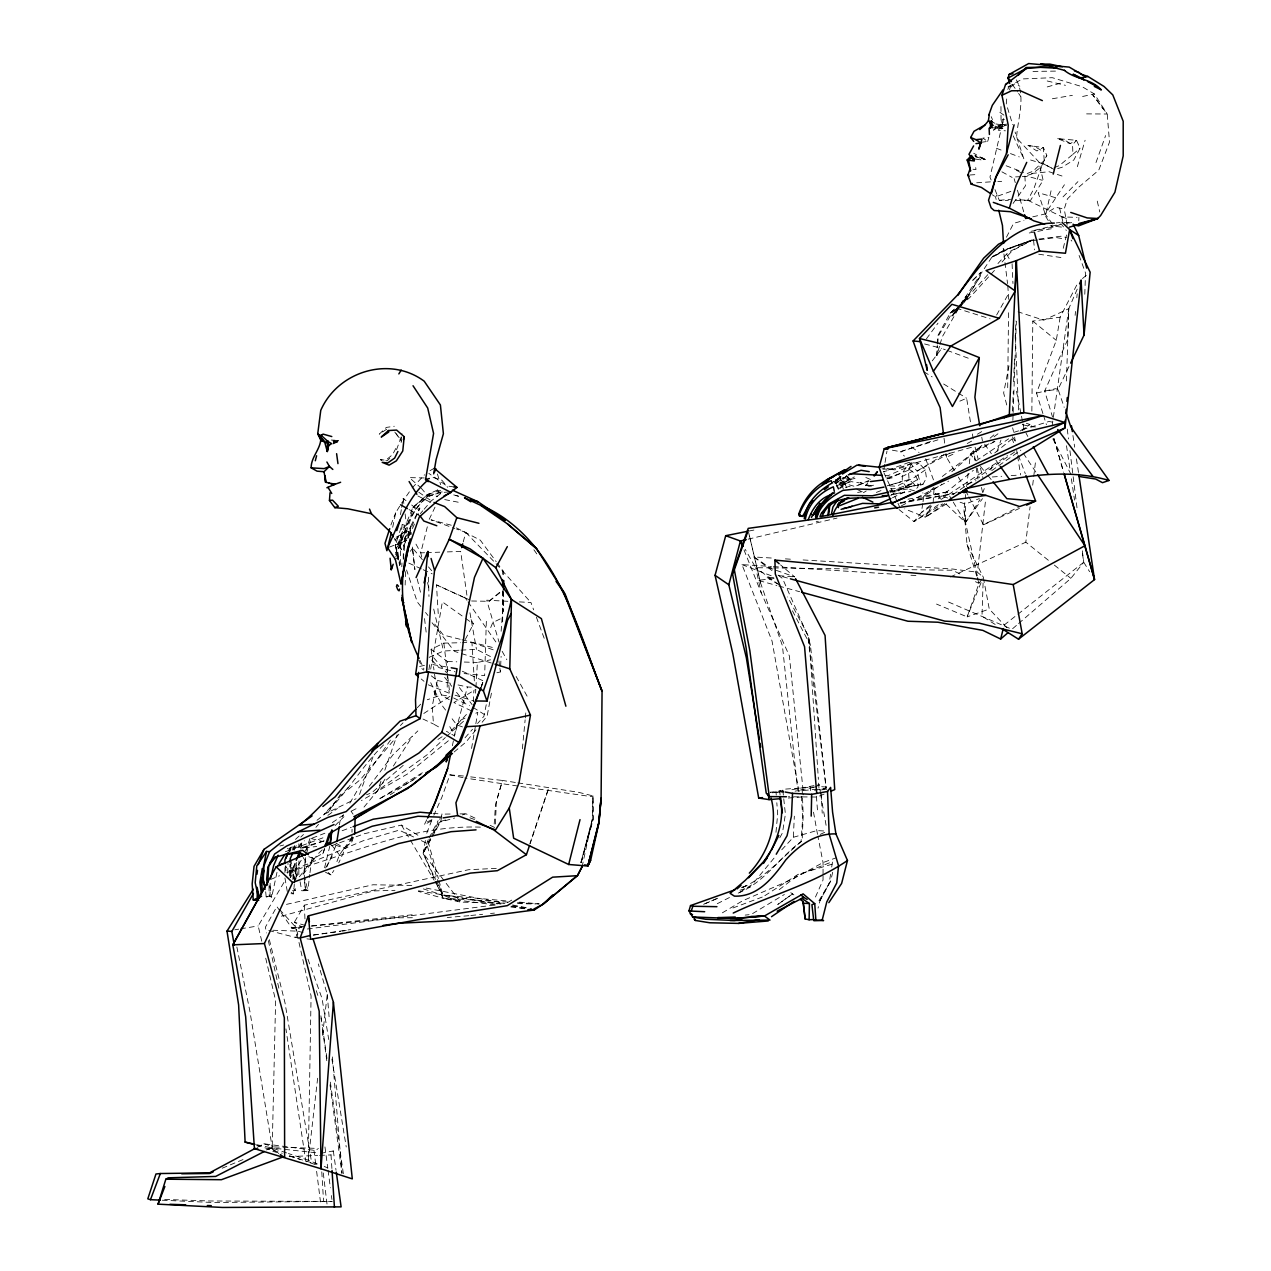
<?xml version="1.0" encoding="UTF-8"?>
<svg xmlns="http://www.w3.org/2000/svg" width="1271" height="1271" viewBox="0 0 1271 1271"><rect width="100%" height="100%" fill="white"/><g stroke="black" fill="none" stroke-linecap="round" stroke-linejoin="round"><path stroke-width="0.75" stroke-dasharray="5 3.75" d="M284.942 872.542L284.942 865.313M517.869 782.857L578.496 792.294L592.953 795.9L592.922 820.033L581.054 862.707M823.052 876.116L823.036 879.993L814.425 899.375M823.052 874.178L823.052 862.548L817.889 836.239M403.257 558.366C402.971 532.565 413.297 495.595 442.816 491.813L431.314 500.869L424.021 509.353M276.983 872.335L271.724 897.024L270.04 896.071L270.119 882.344M295.079 863.231L295.031 870.206L297.462 879.643M295.968 878.976L296.826 863.104M405.687 571.6L405.131 585.041M502.919 590.57L502.617 625.125M298.828 874.702L298.955 860.276M447.344 673.423L447.217 687.293L449.441 692.377M447.36 671.453L447.44 661.54L431.107 649.322L443.865 643.11L460.706 642.729M1007.696 387.719L1008.57 309.123M1008.681 299.305L1007.792 285.562M1035.595 426.913L1031.702 426.802L1031.734 422.893M1031.861 411.137L1032.799 321.086L1060.141 317.162L1077.379 283.846M503.554 591.793L503.268 611.462L502.76 590.824M410.406 534.71L410.549 526.464L419.811 508.066L416.268 510.068L413.901 507.161L427.501 494.53L438.241 489.685M286.626 1152.924L272.201 1148.063L275.616 1000.595L264.892 954.648M336.91 861.627L339.452 854.859L344.346 848.091L351.749 842.117L352.051 829.312M520.935 786.511L591.301 796.615L592.953 795.9L592.334 819.382L582.102 866.663M914.516 490.844L907.526 488.938L902.219 481.312L902.458 472.796L906.001 467.776L912.451 471.319L917.614 479.501L917.948 487L915.66 489.573M290.201 877.324L290.614 863.724M486.348 621.328L484.664 675.632L462.231 673.376M1077.236 289.137L1068.768 308.694L1067.815 339.341L1044.667 391.055L1052.547 417.079M983.087 583.008L981.99 616.149L995.288 624.538M1066.464 381.03L1068.768 308.694L1043.713 320.197L1018.087 311.84M1084.799 294.268L1085.529 273.043L1078.904 254.947M287.675 873.272L288.024 863.422M1012.876 420.399L1013.098 414.457M1013.162 412.471L1016.355 321.213M292.823 879.484L294.189 862.834M939.491 346.284L936.822 355.594L937.188 345.903M937.251 343.948L937.537 336.195L950.073 313.286L955.442 308.17M1012.526 410.978L1013.257 391.42M1013.623 381.634L1014.496 358.168M1015.243 338.626L1015.894 321.023M1078.777 220.789L1078.904 217.389M1016.387 79.882C1026.094 97.438 1017.531 119.14 1016.546 137.888L1038.931 162.021L1043.141 180.275L1030.527 200.437L1016.053 199.611M495.42 824.005L496.373 801.334L502.442 780.442L515.947 782.555M401.795 566.755L401.954 562.974M781.744 849.806L793.358 837.271L794.327 816.173M289.438 875.719L289.979 864.248M496.882 672.772L500.361 671.962L500.552 668.053M500.647 666.115L501.108 656.344M473.32 701.735L473.876 690.391M474.353 680.938L471.938 642.475L462.58 642.681M290.408 874.718L290.98 863.867M403.257 559.335L406.164 530.913L408.658 531.564L398.522 548.579L396.234 548.532L395.313 545.323L402.097 524.558L404.559 525.161L397.585 545.434L398.522 548.579M1044.206 160.511L1043.38 147.563L1028.064 145.402L1036.882 150.947L1043.38 147.563L1046.811 155.412L1040.981 167.216L1031.798 174.016L1026.317 175.748L1027.19 173.523L1033.037 171.251L1044.206 160.511L1046.811 155.412M475.926 687.468L477.388 662.445L490.59 659.808M502.792 574.349L502.998 570.87L497.326 563.196M933.136 502.792L934.09 488.032M475.545 693.188L475.815 689.39L453.906 702.545L472.542 711.41M494.197 824.037L495.547 804.416L501.632 783.603L518.997 786.225M501.139 631.258L503.348 601.596M936.822 355.594L937.569 345.807M937.728 343.853L938.332 336.021L952.249 312.777L956.459 308.662M291.043 893.656L293.506 893.863L294.284 884.362M294.443 882.455L296.397 862.485M402.097 524.558L400.413 544.878L400.46 567.263M1006.282 103.952L1006.886 96.993M1006.759 627.636L989.267 609.031L983.277 577.161L977.367 572.204L985.676 499.312M401.143 442.499L401.938 433.475M1009.539 89.987L1011.239 83.362M522.365 748.921L525.13 719.847M525.32 717.908L525.876 712.094M775.977 832.298L777.677 814.282L776.819 802.748M1075.123 315.351L1075.504 311.443M1076.807 297.748L1077.173 293.823M305.58 857.639L303.96 874.083L307.836 890.606L301.72 890.764L299.479 878.277M292.616 850.092L293.013 846.438M317.639 1078.237L308.249 1160.216L317.115 1163.696M322.564 1035.293L327.251 994.287L318.322 963.942M976.716 576.033L967.024 544.576L963.99 509.83L965.753 494.483M966.643 486.809L968.184 473.368M969.28 463.772L970.393 454.176L973.379 450.808L994.526 441.371M303.801 873.527L305.58 858.227M307.836 890.606L305.374 889.335L301.72 890.764L305.501 889.827L307.836 890.606L309.759 874.464M1048.353 560.273L1025.824 542.177L1030.082 506.811M1032.688 485.188L1035.754 459.641M339.5 824.911L339.945 821.288L343.488 814.727M309.981 872.669L312.221 856.59M1052.102 426.055L1068.768 308.694M922.746 503.491L921.427 512.467L913.992 521.603L898.994 509.544M923.016 501.695L923.81 496.31L922.841 492.719M428.915 669.706L429.773 664.05L449.283 667.434M830.567 874.257L829.169 883.281L820.033 900.583L818.047 908.13M831.695 867.044L832.537 861.627L797.934 875.211L776.39 891.861M430.678 669.15L442.372 601.882L464.122 617.372M1042.919 413.552L1036.516 393.073L1056.28 340.358L1060.141 317.162M400.476 514.628L401.398 509.242M401.7 507.447L403.209 498.486L406.021 500.663M884.743 464.296L883.472 471.763L897.167 501.537M885.061 462.422L886.951 451.221M300.862 849.266L302.148 841.783L300.496 847.614M471.557 748.476L475.497 725.646M475.831 723.755L477.801 712.332L474.512 713.825M425.435 840.496L423.132 853.254L436.62 883.79M426.754 833.22L433.046 816.999M408.436 537.935L410.549 526.464L411.311 534.36M482.138 722.246L487.095 716.177L491.639 692.012M431.298 675.838L437.367 680.462L432.172 706.628L433.49 724.025L439.957 727.663M432.41 836.493L440.767 821.4L441.831 815.95M1008.983 365.889L1003.645 392.93L1007.41 407.626M396.552 449.743L401.318 436.604M1001.929 126.862L1003.629 118.425L1001.929 126.862L1005.059 125.527M486.253 704.706L483.87 716.383L477.578 723.517M392.691 527.29L395.694 512.753L400.587 504.746M452.381 745.727L453.954 738.133M454.351 736.243L456.702 724.867L461.325 719.799L466.266 717.559M408.182 537.84L410.549 526.464L405.242 541.621L419.811 508.066L418.143 515.406M324.582 867.759L329.745 846.407M1051.053 190.793L1045.461 216.054L1050.196 223.791M1000.96 106.526L1001.119 129.594L989.966 177.114L991.396 180.673M394.344 538.443L401.414 549.739L410.93 532.009M820.033 900.583L830.694 880.962L832.886 871.35M293.649 849.822L294.554 846.041M471.303 687.166L467.426 686.976L454.51 735.845L446.423 731.302M1063.223 248.322L1066.909 233.626M427.326 526.798L420.749 552.869L422.02 558.43M581.054 862.246L592.334 819.382L580.911 862.548M1001.564 122.318L1002.295 119.538L1004.726 119.569M463.232 541.907L465.806 532.406L456.654 529.149M581.26 862.231L593.207 819.302L592.953 795.9M289.677 852.348L291.123 847.185M395.535 554.569L400.397 537.538L412.868 507.431L427.501 494.53L440.624 490.399M940.032 344.425L942.161 336.99L959.684 306.629M1077.347 166.692L1085.1 140.255M293.41 849.139L294.427 845.692M309.902 838.606L305.771 850.633M306.295 854.08L311.061 838.542L324.899 833.22M987.646 141.446L988.87 137.506L982.833 138.094L987.646 141.446L980.799 142.336M1067.179 225.253L1064.224 209.079L1067.402 198.959L1078.841 187.107L1098.748 170.187L1109.519 142.082L1107.216 114.009L1092.393 94.404L1082.225 96.548M299.289 876.879C306.486 868.443 311.443 857.718 322.786 853.81L324.518 848.329M449.171 491.941L440.386 492.624L428.041 496.198C412.535 508.464 404.671 527.258 400.301 546.037L401.414 549.739M547.928 790.61L530.166 843.563M529.88 843.69L548.722 787.718M268.769 930.499L295.793 937.553L297.97 931.166L303.165 932.644M982.991 492.306L984.262 488.588M990.681 469.936L993.239 462.469M997.084 451.269L1000.944 440.084M326.997 866.663L336.132 845.136M380.935 781.331L377.678 790.626L362.203 809.262M384.827 770.178L397.172 734.845M481.518 686.34L482.773 682.734M1041.68 166.437L1033.8 188.871L1027.746 200.23L1013.908 200.754M982.197 578.734L978.988 583.437L967.167 616.896L936.52 604.075M1095.999 162.545L1105.611 135.568M395.805 556.952L413.901 507.161M359.534 794.439L373.881 754.307M481.614 685.943L482.805 682.606M463.438 775.993L449.902 774.849L441.895 797.235L433.856 815.204M351.749 842.117L353.529 837.192M290.424 875.64L294.793 863.74M299.003 847.582L300.306 844.119L304.42 840.767M390.912 524.971L395.694 512.753M481.232 686.467L482.678 682.781M981.085 582.579L967.167 616.896L989.267 609.031M322.786 853.81L324.772 848.949M288.771 851.109L290.281 847.471L288.755 850.966M490.685 627.588L492.767 622.583L502.823 617.642M450.125 814.028L442.197 814.123L423.132 853.254L435.556 879.468M923.08 484.156L915.47 485.347L909.051 479.58L908.431 470.27L911.768 462.739L919.028 463.232L925.304 469.889L926.432 477.928L923.08 484.156L889.43 490.781M412.392 528.561L414.775 523.366M294.141 850.172L296.461 845.167M429.201 519.346L435 507.193M397.791 559.621L396.234 548.532L406.164 530.913M1068.959 366.588L1058.076 389.307L1064.192 407.324M426.754 819.779L424.292 824.831L433.999 819.334M289.137 851.443L291.695 846.232M1007.744 89.399L1009.46 86.094M1006.457 237.216L1013.623 223.331L1023.949 220.471M395.789 448.472L392.612 454.605L385.812 460.197L380.394 459.705L383.826 461.071M428.248 839.623L423.132 853.254L460.499 902.092L505.683 903.268M429.153 837.891L438.13 820.621M465.25 639.535L473.432 623.997L469.873 617.325M430.392 839.495L423.132 853.254L431.489 838.161M434.015 832.616L439.448 822.305L454.637 818.016M301.227 860.26L290.439 877.562M1054.056 167.677L1059.394 165.564L1072.915 154.299L1072.565 144.767L1076.473 140.303L1069.991 143.702L1057.679 138.65L1076.473 140.303L1080.096 148.151L1073.836 159.955L1062.095 167.279L1055.867 169.075M931.421 506.001L925.431 517.233L904.745 508.893M779.774 837.796L782.475 832.823L785.399 814.091L782.729 789.291L817.046 786.86M325.614 868.029L332.732 854.954M996.623 315.017L1008.745 293.41M349.843 803.129L365.54 776.454L391.706 738.276M331.906 1168.51L331.016 1154.926L333.336 1150.938L320.912 1153.305M496.294 868.363L468.522 869.729L304.373 905.174L294.395 922.222L311.077 995.94L308.249 1160.216L288.422 1153.528M352.83 837.112L344.393 850.601L338.737 862.898M261.762 941.239L258.188 925.923L285.498 879.834M818.969 900.631L830.694 880.962M322.23 849.87C313.429 857.575 308.789 868.347 300.909 876.783M401.572 503.141L411.026 489.414M991.825 257.219L961.321 303.356M977.304 575.827L965.499 522.508L980.02 499.551M960.701 305.056L966.754 295.555L960.987 303.419M385.018 779.155L377.678 790.626L427.247 754.656L445.343 737.53M393.39 766.048L412.249 736.56M325.487 872.271L330.968 874.956L333.876 870.428M1032.735 216.848L1045.143 213.957L1064.431 184.756M340.596 794.121L326.202 815.347M960.24 304.913L952.646 315.812L957.714 309.822M1013.098 203.455L1025.411 185.852L1024.696 172.554M946.196 504.222L965.499 522.508L982.467 498.645M335.608 845.199L344.346 848.091L352.401 837.065M959.827 304.992L951.772 316.002L960.24 305.612M834.094 483.075L838.161 478.103M410.342 551.28L412.646 548.166L412.265 544.226M383.635 744.87C359.455 768.399 343.996 799.65 316.972 820.288M926.416 338.833L938.014 323.136M369.353 786.177L393.12 754.593L417.841 730.92M412.122 487.953L424.578 474.766M932.247 360.885L941.732 348.413L945.322 349.747M774.007 858.147L752.114 884.584L739.198 892.607M839.67 476.927L834.332 483.457M1018.595 623.537L1070.881 578.369L1083.734 562.275L1082.288 550.534M475.958 729.84L466.044 741.978L453.969 752.146M961.464 304.119L967.517 296.699L980.831 275.362L966.31 298.478L960.892 303.419M1007.283 124.081L1002.946 124.622L998.243 130.198L1005.425 130.818M958.985 308.329L969.122 296.334L957.873 307.296M398.872 734.209L360.36 779.6L346.951 790.562M420.367 513.595L422.798 510.767M997.068 195.13L995.527 196.894L997.37 204.52M305.771 850.283L308.392 847.312L316.701 846.55M465.011 737.8L472.558 729.236M315.891 827.342L318.528 824.386M853.89 486.189L845.485 483.806L840.973 480.231L835.889 483.473L840.481 478.309L839.686 475.91M839.591 484.775L842.165 481.916L848.186 479.088L852.491 478.945L840.306 488.286M348.206 787.385L324.089 814.346L356.071 798.728M987.774 274.695L966.31 298.478L967.517 296.699L960.797 303.07M994.446 270.437L969.725 297.605L952.249 312.777M1002.056 262.001L1012.209 250.737L1034.737 238.9L1008.681 248.401L993.906 256.059M840.989 476.577L835.206 482.996L837.605 478.452L837.716 482.376M312.523 860.515L314.016 858.878L309.743 855.669M839.289 488.445L849.012 479.151L854.382 476.927M997.942 263.558L1008.11 252.421L1030.59 240.664L1005.139 249.783L992.365 256.567M846.629 475.624L839.082 483.647M451.078 730.904L466.584 714.318M400.413 725.55L403.002 722.818M417.253 707.788L421.13 703.673M1063.049 196.862L1077.903 181.658M335.099 825.594L343.948 816.681M972.712 280.414L980.847 272.423L972.347 280.621M300.798 837.065L303.467 834.475M389.816 458.259L387.131 460.865L380.394 459.705M446.725 736.211L465.361 719.608M404.941 531.437L394.836 540.032M840.782 476.546L830.757 483.743M950.073 313.286L955.474 308.345M295.444 839.416L301.195 834.189M934.121 487.27L923.81 496.31L941.763 484.156M951.804 471.763L982.753 444.628M990.125 438.177L994.542 434.301M403.225 765.349L371.783 792.754L366.556 794.74M1012.622 628.7L1017.102 624.824M1072.915 154.299L1080.096 148.151M471.589 600.992L489.017 601.31L501.6 590.665M1082.479 278.556L1088.071 273.853M738.213 893.1C764.3 882.535 779.266 857.734 801.064 841.545L802.716 817.205L801.381 796.329M930.594 505.032L921.427 512.467L933.009 504.809M938.236 498.836L973.364 470.318M994.748 452.953L1014.592 436.843M1022.234 430.647L1029.875 424.435L1026.348 423.307M448.361 740.771L407.53 773.944L361.409 800.587M835.889 483.473L840.496 479.787M412.868 507.431L431.457 492.719M489.017 601.31L502.124 590.983M423.799 713.476L450.077 696.254L441.482 694.983L427.278 699.749M1004.154 625.062L1016.387 615.402M1017.928 614.195L1083.734 562.275L1082.018 550.629M942.288 476.482L983.039 445.231M994.001 436.811L1000.277 432.013M327.87 815.362L337.419 808.467M846.311 476.482L835.619 483.33M778.36 904.11L792.77 893.799L777.487 904.602M1010.906 87.016L1014.496 83.934L1019.835 86.158M944.83 503.586L925.431 517.233L947.181 503.395M991.73 470.62L1020.835 450.141M925.304 469.889L915.231 476.943L896.691 486.237L888.318 485.824M938.363 504.746L913.992 521.603L942.51 503.92M952.996 494.626L1016.355 450.792M332.319 822.575L343.249 815.172M394.709 559.526L398.872 556.698L398.109 553.918L395.599 552.265M976.017 460.928L1008.65 438.813M1020.073 431.076L1029.875 424.435M386.734 429.185L379.251 434.174L386.305 427.421L394.296 426.262M390.181 794.82L421.178 774.309M941.287 499.344L1007.442 455.59M917.614 479.501L890.717 495.372M437.923 739.452L442.864 736.243M815.744 786.844L819.144 784.668L820.669 794.311M764.856 895.674L797.997 874.4L833.538 863.74M1052.483 223.966L1045.143 213.957L1055.756 207.3L1064.224 209.079M863.39 492.703L866.234 490.971M943.892 454.716L917.058 471.128L920.919 485.522M977.431 434.221L984.151 430.122M422.385 772.768L378.583 799.332L413.949 779.6M752.575 913.595L784.366 894.482M507.463 902.664L514.151 898.661M722.389 912.8L742.582 900.805L793.406 878.722L823.052 862.548L835.968 857.877M992.365 256.996L1004.71 249.879L1030.177 240.982L1037.565 239.997M780.06 794.947L779.711 791.023L782.729 789.291M430.011 470.651L434.253 468.268M1007.967 86.968L1022.504 78.929L1052.324 77.69L1082.241 86.73L1094.379 93.975L1107.216 114.009L1085.911 113.882M396.091 537.268L402.446 533.772L397.759 551.201L399.841 564.658M949.93 453.048L917.058 471.128L909.448 462.151M967.231 443.531L974.158 439.718M911.768 462.739L903.935 466.997L894.927 469.857L881.82 468.808M908.733 468.761L919.028 463.232M257.06 1147.411L263.86 1143.773L313.969 1150.287L317.639 1149.159M994.923 441.466L970.393 454.176L975.429 460.309L973.379 450.808L974.921 460.229M901.33 505.874L948.563 481.153M906.001 467.776L888.127 475.624L884.282 475.465M267.768 1149.715L271.247 1147.92L282.702 1149.159M901.632 476.784L912.451 471.319M968.836 496.77L983.468 524.796L1019.612 506.525M717.273 903.697L729.475 897.517M351.59 810.977L358.279 807.625M993.906 256.202L1009.079 248.703L1033.259 240.219M822.591 789.879L826.118 788.147L810.469 645.461L807.609 634.404L787.639 596.925M892.449 497.787L904.555 491.861L891.559 494.705M841.672 485.633L845.485 483.806L840.29 479.723L840.973 480.231L840.481 478.309M886.681 478.945L902.458 472.796M840.036 485.76L851.157 481.63L859.434 482.853M427.485 821.765L431.949 819.668M954.394 470.477L946.466 457.258L956.03 452.794M820.192 834.412L827.199 831.155M950.406 576.97L1025.824 542.177M983.468 524.796L1019.421 508.416M856.749 485.76L868.84 480.486M459.006 650.244L443.5 651.022L429.169 657.298L438.956 667.625L455.002 671.787M967.406 484.41L976.001 480.66M703.594 904.317L719.593 897.421M742.709 887.444C766.286 876.99 782.459 856.749 802.144 840.941L803.208 815.14L802.112 787.798M959.843 401.143L966.627 398.236L970.583 422.671M705.071 903.649L719.656 897.405M332.859 444.008L339.436 441.196L332.017 440.878M833.744 481.645L843.547 477.515L850.22 479.421L857.242 477.96M824.101 794.057L817.015 797.044L788.37 796.758M270.469 879.532L279.556 875.735M286.833 872.7L363.156 840.767L399.158 830.138L414.505 837.414M222.218 1168.208L244.175 1159.088M266.116 1149.969L273.44 1146.919L318.433 1148.444M974.507 158.891L980.958 160.003L983.659 158.891L973.713 153.267M333.828 442.292L338.674 440.386L331.254 440.052M960.098 502.236L965.436 504.063L979.321 498.597M389.371 547.102L406.784 540.318L392.803 546.149M876.355 492.417L883.615 489.589M741.39 887.73L748.047 885.14L742.471 887.126M858.656 485.061L869.078 481.216M836.382 486.046L850.22 479.421L847.9 476.832M285.403 851.713L325.662 836.811M342.137 830.726L351.289 827.342M732.954 907.955L763.283 896.675M909.258 462.294L883.472 471.763L974.857 446.359M331.381 845.819L364.412 833.712L401.445 825.101L418.095 835.349M845.469 487.714L849.028 486.428L852.221 487.492M1010.858 191.397L995.527 196.894L992.381 194.797M930.579 441.498L900.583 451.682L889.684 449.712M908.431 470.27L891.638 476.657L884.552 477.626M269.865 885.728L271.724 897.024L269.166 895.848L266.179 896.849L265.655 891.511M323.93 841.037L302.117 848.297L300.306 844.119M281.145 912.705L291.837 928.068L305.199 926.146M1055.518 226.159L1061.587 224.189M739.96 890.256L750.414 886.92M937.934 439.845L900.583 451.682L904.38 456.178M890.606 492.242L902.315 488.557L913.468 483.107L897.008 488.557L889.684 488.842M333.177 443.134L339.436 441.196L333.717 442.419M1013.829 432.347L1048.972 421.479L1052.722 422.194M324.026 840.83L300.846 847.821L308.392 847.312M440.767 821.4L446.169 819.779M462.374 814.902L465.98 813.805L478.039 819.557M909.051 479.58L887.492 485.792L902.219 481.312M793.342 837.287L816.792 830.598L825.467 831.059M1047.24 86.921L1063.525 82.329M281.415 916.184L373.436 890.939L394.995 890.336M889.652 491.877L915.47 485.347L903.538 488.207M279.938 846.009L283.687 844.993M333.256 441.8L338.674 440.386L333.828 441.577M813.901 787.321L795.106 791.166M1034.451 230.337L1061.174 223.918L1066.337 230.48M424.482 665.321L419.192 666.592L423.736 670.055M976.7 182.786L995.86 181.499M748.142 539.174L837.017 518.075M900.774 502.935L947.133 491.925L952.233 500.424M286.483 904.38L372.991 884.775L412.662 885.458M791.865 789.752L819.144 784.668M1036.516 393.073L1055.391 388.688L1058.076 389.307L1044.667 391.055M1094.379 93.975L1092.393 94.404L1103.8 109.719M907.526 488.938L890.208 491.956M869.888 485.951L873.542 485.204M270.04 896.071L266.179 896.849L271.724 897.024M748.984 531.04L754.799 529.88M908.002 499.201L947.133 491.925M891.305 494.864L910.846 491.432M1030.988 231.306L1054.58 226.81M1029.256 232.974L1053.024 228.43L1051.133 225.332M814.6 790.34L826.118 788.147L807.609 634.404M887.301 478.77L895.181 477.292M783.031 790.578L770.162 792.294L783.254 792.214M899.947 503.348L954.426 493.593L899.947 502.696M1052.372 98.757L1072.39 95.341M857.591 492.449L862.246 491.67M234.801 929.8L238.694 929.149M240.648 928.831L258.188 925.923M313.444 934.995L350.669 929.578M313.27 935.122L340.437 931.341M342.376 931.071L346.252 930.531M307.296 929.006L496.373 904.777M1039.408 239.742L1056.026 237.534L1063.557 238.837M1038.82 239.091L1061.047 236.215L1066.29 237.502M1066.75 223.235L1072.327 222.552L1063.795 222.377M292.409 890.749L295.317 890.415L294.57 884.886M994.986 189.601L999.292 200.31L1008.38 200.58M291.837 928.068L301.672 926.988L291.837 928.068L299.575 928.751M311.506 925.892L413.758 914.596M774.039 578.575L757.834 580.323L776.835 585.502M468.872 915.692L447.249 917.519M470.826 915.485L482.63 914.294M490.495 913.499L494.419 913.102M817.094 789.164L797.823 791.102L782.412 645.7L760.551 582.928L748.587 532.39M1031.544 173.46L1049.068 171.728L1062.445 176.161M311.538 926.13L396.218 917.821L415.839 917.71M1056.265 222.902L1060.141 222.52M745.203 915.088L749.08 914.707M999.292 200.31L1010.62 199.293M788.338 798.029L803.749 796.758M1055.486 71.112L1029.685 71.446M992.317 476.975L1001.755 476.291M1011.176 475.608L1016.832 475.195M969.837 175.001L975.651 174.62M772.148 792.754L784 791.992M460.944 650.132L476.45 649.354L492.02 657.345M1020.581 176.669L1013.638 176.987L1015.275 182.643M1022.329 176.59L1027.54 176.351L1042.299 180.26M162.275 1200.221L213.544 1202.509L332.192 1201.413L209.779 1200.984L161.353 1199.316M289.089 1156.594L317.671 1155.45M319.577 1155.371L331.016 1154.926M424.546 552.726L420.749 552.869L414.87 542.082M426.452 552.663L439.75 552.17M447.344 551.9L460.658 551.423L467.22 597.418M997.799 181.435L1001.675 181.34M460.038 813.885L465.98 813.805M816.22 521.348L818.381 521.317M995.002 128.292L1002.867 128.292L991.952 121.587M771.465 567.899L755.721 567.692L745.203 549.342M773.419 567.93L832.426 568.693M834.396 568.709L850.124 568.915M903.22 569.599L952.392 570.234L963.037 575.509M1061.523 227.064L1050.084 225.841M424.228 477.944L409.373 477.626L419.652 486.761M1002.946 124.622L1000.865 124.574L993.461 130.182L1001.643 124.558L1005.17 125.114M1027.746 200.23L1062.349 216.96L1077.061 217.341M517.472 903.57L535.17 904.031M447.44 661.54L456.797 661.826M464.28 662.048L477.388 662.445M272.772 930.245L297.97 931.166M826.881 789.275L819.017 788.973L818.238 777.105M480.422 827.151C414.362 824.625 352.655 853.079 290.566 871.302L285.181 866.123M910.926 575.255L916.852 575.509M990.649 127.704L1002.867 128.292L994.923 126.115M507.876 601.294L486.729 600.198L499.01 642.046M519.394 601.898L530.928 602.502L533.645 609.842M507.701 902.092L442.959 898.168L418.318 891.4M517.519 902.68L539.095 903.999M772.005 570.568L753.925 556.968L773.61 558.16M785.399 558.875L791.309 559.24M803.113 559.955L952.63 569.027L977.367 572.204M798.887 791.309L772.037 641.013L741.978 564.626L771.449 566.469M773.419 566.596L901.107 574.635M792.675 576.748L778.948 575.699L790.387 578.829M826.674 787.099L820.764 786.638L820.987 790.419M432.982 813.329L442.197 814.123M423.37 888.89L443.007 895.181L507.733 901.044M519.489 902.108L539.095 903.872M995.924 123.986L1006.553 125.4M972.998 169.25L975.985 169.551L975.238 164.213M284.625 1149.365L317.099 1152.892M773.848 577.765L766.238 576.923L777.312 583.786M470.651 776.883L502.442 780.442M295.793 937.553L299.511 937.982M306.931 938.856L310.632 939.301M495.356 904.968L442.959 898.168L437.415 885.585M510.878 906.986L524.462 908.749M995.018 127.148L1002.867 128.292M501.632 783.603L464.773 777.979M1038.709 254.2L1060.92 257.52M453.906 486.968L446.741 485.887L428.82 473.384M435.095 881.836L443.007 895.181L500.933 904.062M512.515 905.842L526.035 907.923M1028.064 145.402L1034.658 146.499L1043.157 151.535M418.429 890.796L497.517 903.935M511.021 906.175L526.464 908.733M887.126 468.522L894.927 469.857M1057.679 138.65L1064.002 139.746L1072.565 144.767M427.501 494.53L437.621 496.373M779.711 791.023L783.365 791.69M845.485 483.806L839.178 482.646L844.246 483.059L843.547 477.515M463.009 777.645L449.902 774.849M444.707 499.582L461.437 502.839M426.119 888.079L504.921 903.474M512.61 904.968L526.067 907.605M437.367 680.462L450.506 683.305M458.037 684.942L467.426 686.976M256.726 1144.663L272.201 1148.063M1022.249 424.593L1031.702 426.802M1047.193 80.979L1065.463 85.332M460.134 639.281L443.325 635.039L432.664 621.487M461.993 639.758L495.626 648.242M311.061 838.542L323.342 841.672M924.557 343.948L941.732 348.413M451.269 525.225L431.044 519.839L454.827 528.482M256.504 1145.155L282.289 1153.29M458.561 496.214L452.953 494.689L458.354 496.214M778.742 586.01L799.65 591.714M982.308 157.763L985.168 159.447L974.793 156.603M272.82 1151.304L280.208 1153.433M289.438 1156.086L316.987 1164.347M1055.677 197.736L1038.169 192.652L1045.143 213.957M305.326 925.463L294.395 922.222L302.228 927.258M1030.638 160.019L1043.682 163.943L1052.277 168.392M455.05 695.205L473.67 700.925M1006.108 165.754L1023.568 172.411M956.253 308.17L990.077 318.814M491.337 663.017L454.446 651.34L431.949 622.583M433.093 477.419L441.911 480.231L447.614 487.286M871.382 486.205L860.388 482.63L869.348 486.459M263.86 1143.773L273.44 1146.919M315.192 1164.506L305.803 1161.392L285.927 1028.89M947.626 497.994L935.154 493.752L940.667 498.995M287.31 848.551L290.995 849.822M289.518 1155.784L300.369 1159.517M471.938 642.475L496.516 650.959M462.485 726.917L456.702 724.867L450.029 716.002M1062.349 216.96L1066.178 218.342L1066.401 221.98M985.168 159.447L974.873 155.491L980.958 160.003M947.133 350.399L970.551 359.042M469.889 817.809L475.259 819.811M996.4 148.278L1003.439 150.931M1010.477 153.584L1019.263 156.905M741.978 564.626L774.087 576.827M324.216 1166.476L327.759 1167.858M436.382 881.216L443.007 895.181L460.499 902.092L442.959 898.168L438.972 884.87M428.232 684.799L449.537 693.346M865.821 477.483L871.62 479.93M948.547 602.041L1011.7 629.193M308.837 856.67L314.016 858.878M438.225 613.591L436.493 584.898L469.873 600.023M981.085 157.747L983.659 158.891M436.493 584.898L466.314 598.577M408.817 563.101L421.416 568.9M423.211 569.726L432.204 573.872M462.342 671.231L483.409 680.938M421.337 840.655L426.452 843.086L438.4 882.964M422.989 719.021L433.49 724.025M490.082 825.308L495.261 827.771M453.604 697.97L469.507 705.691M856.829 489.24L861.023 491.305M975.445 581.673L978.988 583.437L977.733 577.733M417.905 495.96L431.044 502.585M456.4 527.862L480.295 540.159L496.183 561.655M1043.682 163.943L1054.31 169.52M1001.898 171.823L1012.129 177.416M1016.339 170.171L1022.996 173.889M409.024 509.544L419.208 515.216M336.037 843.166L344.346 848.091M449.251 699.701L441.482 694.983L435.524 681.081L434.221 671.739M923.953 371.815L932.151 376.883M943.654 384.001L956.777 392.135M958.429 393.152L966.627 398.236M473.034 707.407L487.095 716.177M291.202 892.321L293.506 893.863M753.925 556.968L771.1 568.502L794.645 576.891L780.553 564.896M418.81 492.242L431.314 500.869M999.832 112.245L1004.122 115.296M465.663 618.469L473.432 623.997M790.784 892.671L793.882 894.895M271.247 1147.92L278.826 1153.48M778.901 584.755L755.721 567.692L761.234 592.906L789.355 655.884L803.542 794.804M911.561 446.963L919.028 452.524M778.043 575.112L782.555 578.512L809.119 638.82L818.111 775.135M411.677 505.016L415.919 508.273M1054.358 565.102L1070.881 578.369M1032.799 321.086L1056.28 340.358M421.225 678.984L424.021 681.304M328.156 872.478L330.968 874.956M293.458 888.604L295.317 890.415M465.806 532.406L494.737 562.322M496.119 563.736L530.928 602.502M279.541 909.464L295.476 926.877L298.526 936.25M420.415 663.764L418.493 659.76M433.713 657.774L446.566 672.661M421.114 488.064L428.041 496.198M422.385 559.685L412.646 548.166L414.886 569.599L412.106 545.799M428.486 566.898L434.571 574.095M980.465 466.441L986.757 474.115M988.012 475.656L991.793 480.263M437.542 489.939L441.244 494.546M331.493 844.881L339.452 854.859M444.659 677.364L451.793 686.356M456.543 692.345L464.852 702.831M1071.088 240.124L1071.834 241.077M420.812 606.442L417.269 601.914L406.577 569.996M425.547 612.463L427.93 615.466M445.581 710.092L442.244 705.659L429.105 679.524M396.171 433.713L400.683 439.75M459.419 687.563L472.065 704.595M394.804 432.092L401.477 441.069M984.66 444.183L991.364 453.699M995.844 460.054L999.197 464.805M533.899 549.771L537.22 554.506M1012.224 84.283L1017.531 91.893M1018.595 93.419L1020.724 96.453M464.725 597.132L466.934 600.325M468.046 601.914L496.802 643.285M280.081 911.164L276.871 906.557L265.369 927.242L266.64 932.962M351.018 811.12L353.068 814.171M1012.32 436.795L1015.624 441.736M1023.33 453.302L1036.532 473.114M303.102 857.432L307.916 864.82M1083.734 562.275L1089.628 571.728M953.266 502.124L965.499 522.508L965.436 504.063M958.35 477.07L964.292 486.984M401.445 825.101L409.357 838.447M410.358 840.115L434.11 880.168M1009.126 258.569L1003.232 248.29L1007.538 283.592M502.172 651.324L506.827 659.713M516.153 676.474L527.338 696.587M1026.015 433.077L1027.842 436.493M966.087 491.512L967.93 495.023M792.421 610.779L810.469 645.461M1052.881 438.86L1071.469 475.322M967.024 544.576L983.277 577.161M434.285 692.25L436.557 696.937L434.015 691.567L435.095 694.014M844.5 483.028L846.613 487.46M1013.209 135.87L1023.981 159.256L1015.084 132.057M897.977 503.3L899.582 506.795M419.907 660.173L423.974 669.023M991.205 116.662L992.476 119.601M744.012 549.962L761.234 592.906M1012.193 438.972L1013.559 442.626M1018.389 455.399L1025.268 473.654M925.669 458.783L933.772 480.676M536.378 617.182L545.211 641.045M841.688 484.41L843.642 489.859M307.995 959.224L322.04 998.482L328.728 1039.519M295.793 880.628L292.648 871.509L292.251 864.471M316.272 990.665L318.115 996.289M1043.507 415.41L1046.414 424.721M1007.458 107.733L1012.717 124.733M977.288 577.892L978.988 583.437M437.431 473.988L440.656 484.68M1017.451 190.189L1024.013 212.829M1053.881 438.416L1063.684 472.304M1053.913 438.622L1063.239 471.001M428.073 841.513L438.384 878.531M438.892 880.374L443.007 895.181M294.522 880.755L291.949 871.334L290.995 859.689M1012.606 427.834L1013.559 431.505M975.079 447.185L978.019 458.609M980.449 468.141L982.896 477.674M417.174 578.861L420.844 593.668M269.341 939.619L285.022 1002.867L311.617 1162.472M1059.585 208.094L1062.826 221.456M749.509 536.108L760.551 582.928M433.713 609.079L443.5 651.022M1097.254 201.12L1099.765 211.955M427.533 582.531L428.804 588.108M977.208 468.141L979.337 477.785M981.466 487.413L982.753 493.196M268.324 940.588L278.873 988.266M395.313 545.323L399.682 565.452L396.234 548.532M236.867 947.006L249.942 1011.478L272.502 1149.365M1016.498 391.261L1021.106 414.314M1021.503 416.237L1022.647 421.988M1023.028 423.91L1024.188 429.677M817.523 834.348L813.09 809.802M826.086 825.308L820.971 796.234M835.508 479.31L836.111 482.773M469.952 612.797L476.45 649.354M296.779 870.699L297.986 877.483M284.926 877.943L287.373 891.988M981.768 437.208L982.419 441.005M972.41 433.951L973.618 441.466M976.144 467.76L977.987 479.072M331.906 1059.061L346.236 1146.998M1014.623 437.129L1015.227 440.91M1016.721 450.363L1017.308 454.144M1017.61 456.035L1020.613 474.925M1072.931 435.492L1074.678 447.185M1076.442 458.863L1078.475 472.494M1066.496 445.756L1070.23 471.001M1071.374 478.77L1074.535 500.123M320.88 1015.799L322.278 1025.554M322.548 1027.508L327.267 1060.665M330.333 1082.129L343.377 1173.816M431.107 649.322L433.967 669.881M333.336 1150.938L336.021 1170.241M293.045 873.844L294.316 883.043M321.023 1017.944L321.547 1021.884M322.612 1029.748L326.854 1061.237M330.031 1084.862L341.963 1173.419L332.112 1053.341M324.963 1146.919L327.807 1168.335M328.061 1170.273L330.381 1187.797M331.413 1195.566L331.938 1199.459M810.088 786.733L810.58 790.578M498.931 660.904L499.646 666.433M499.884 668.276L500.361 671.962M944.019 438.161L944.766 443.897M945.989 453.445L946.466 457.258M313.969 1150.287L315.653 1163.664M316.622 1171.322L320.483 1201.905M1067.275 429.121L1068.482 438.908M1069.944 450.665L1077.443 511.371M403.209 498.486L403.924 504.285M405.115 513.945L406.561 525.543M963.99 509.83L965.499 522.508M424.53 618.58L426.15 632.132M323.279 1172.974L327.06 1204.431M443.865 643.11L447.297 672.423M447.757 676.331L449.664 692.631M1033.561 240.314L1034.594 249.831M304.675 882.312L305.374 889.335M304.341 878.023L305.501 889.827M327.251 994.287L329.189 1017.912M502.998 570.87L503.316 574.746M775.961 791.229L776.247 795.074M816.427 796.154L817.666 812.916M321.785 1171.83L323.533 1200.984M821.082 792.326L822.226 813.17M1012.081 263.717L1012.955 283.528M1015.227 335.02L1018.564 410.295M304.373 905.174L304.992 919.997M428.454 577.209L428.963 596.464M269.023 885.998L269.166 895.848M298.844 843.833L298.876 847.503M285.784 865.901L285.832 871.556M867.807 482.964L865.535 485.744L867.807 482.964M850.22 479.421L848.186 479.088L845.628 474.671L850.22 479.421M452.238 731L449.712 726.583L452.238 731"/><path stroke-width="1.5" d="M284.942 863.517L284.942 859.911L287.993 852.762M813.583 919.537L809.119 919.743L809.42 903.506L801.715 898.311M443.086 817.904L457.639 815.601L495.563 829.915L509.242 808.038L519.045 782.777L530.452 715.08L509.782 668.848L511.498 599.499L495.849 567.724L470.143 548.913L449.235 539.285L456.829 517.662L444.628 506.573L434.015 502.458M811.2 816.109L811.676 794.343L827.532 791.468L830.614 787.4L832.584 812.153L835.921 833.919L847.471 860.515L841.624 883.44L828.835 902.664M354.704 833.919L355.133 817.221M336.291 1172.164L341.105 1206.878L222.361 1207.45L158.049 1204.161L164.865 1186.51M1065.225 420.145L1064.987 427.962L949.23 499.757M416.094 577.527L427.898 551.487C423.418 592.365 421.845 633.514 415.617 674.329L418.413 676.665M926.575 364.634L927.195 370.306L919.489 338.499L950.756 346.125L979.306 357.596L952.424 406.529L933.391 371.323L950.756 346.125L999.244 318.306L1015.243 290.995L1016.371 260.634L1039.599 251.023L1065.448 253.247L1069.626 229.59L1062.079 222.33M785.192 792.024L792.516 793.342L791.468 816.03L787.051 835.746L776.247 854.207M1015.243 290.995L986.074 270.516L1016.371 260.634L1009.301 414.743L1004.265 417.809M290.074 862.342L290.265 858.513L292.584 853.508M312.126 815.903L263.939 849.409L254.041 866.329L252.166 883.949L253.247 899.932L258.649 900.376L257.092 898.597L257.457 891.305M415.617 674.329L426.627 671.882L430.551 606.362L434.571 570.361L449.235 539.285L482.932 558.319L511.498 599.499L541.382 618.627L565.881 706.199M509.242 808.038L513.643 838.209L568.677 864.487L587.853 866.044L598.768 823.354L601.088 798.124L602.057 691.217L565.102 594.018L536.648 548.738L507.463 523.874L480.088 505.032L464.519 497.803L470.874 501.823M809.119 919.743L805.147 918.965L803.177 901.536L800.079 899.328M991.745 192.906L995.606 177.543L1006.505 153.41L1008.237 125.082L1001.945 95.277L1005.552 84.569L1009.841 81.249L1011.414 81.535L1007.982 78.024L1009.158 74.417L1028.652 63.55L1069.213 67.093L1085.72 76.753M393.327 536.823L390.308 531.977L371.402 513.722L347.809 508.781L334.813 507.653L329.459 500.472L330.015 492.735M333.399 1002.152L320.991 1168.764L352.305 1178.884L333.399 1002.152L313.031 938.824M598.768 823.354L601.088 798.124L599.07 822.099L590.634 860.308L587.853 866.044L598.848 822.162M1065.813 413.186L1066.178 409.278M1066.925 401.445L1067.29 397.537M1070.643 363.093L1084.036 335.115L1090.153 272.216L1069.626 229.59L1078.666 235.453L1086.657 268.102M388.449 430.551L388.688 432.092L381.252 437.033L388.449 430.551L396.6 430.075L404.21 436.7L402.764 450.998L396.345 460.849L389.085 465.154L382.19 462.358L387.687 462.978L394.646 458.1L397.887 451.507M418.54 672.438L415.506 699.717L415.998 715.684L420.177 718.623L428.629 671.596M827.755 515.597L829.153 506.843M979.306 357.596L974.889 397.267L979.798 425.801M325.233 844.611L330.365 843.451L331.81 830.551L329.967 844.643M965.976 492.56L966.421 488.715M897.501 508.336L891.495 503.507L1064.812 422.449L1042.585 415.649L1023.838 412.614L884.219 448.727L879.103 467.363L891.495 503.507L1064.987 427.962L1081.097 280.256L1079.556 283.814M828.914 513.579L829.613 506.494L831.631 502.823M475.576 700.957L487 701.115L483.409 690.916L459.212 676.315L466.425 615.164L474.464 577.415L482.932 558.319M339.278 826.722L336.879 841.402M256.98 874.226L257.489 870.381M261.206 884.886L263.891 870.397M326.901 462.009L329.427 466.441L324.01 471.716L317.067 471.16L311.157 467.839C311.014 457.56 319.545 450.22 320.753 440.211L317.766 433.57L320.753 410.374C337.736 371.418 389.466 355.419 424.196 381.189L440.401 404.988L443.388 433.729L436.08 459.737L433.697 473.876M988.409 120.586L989.331 114.406M262.287 868.474L259.935 882.201L261.381 894.482M428.263 481.693L425.547 479.628L433.57 433.395L427.692 408.023L413.027 385.749M990.22 128.212L991.602 121.015L992.127 127.688M451.237 667.783L457.083 668.8L451.173 701.497L441.815 732.287L418.842 753.099L387.29 772.593L346.125 811.597L327.87 817.428L298.383 831.727L283.02 840.973L269.611 851.681L266.529 851.427L263.637 865.805L263.113 879.882L265.162 887.19M434.253 468.268L456.988 487.413L450.617 492.227L427.469 480.454C407.228 498.153 398.681 524.145 387.639 547.785L395.36 559.367L400.985 583.85L410.168 538.793M400.985 583.85L408.213 548.707L419.303 516.995L436.922 501.378L450.617 492.227M427.564 818.095L435.794 801.238L447.678 768.478L451.205 751.415M261.191 883.218L262.684 876.227M831.456 514.04L832.918 507.065L837.907 499.439M409.341 542.526C397.188 580.577 401.557 622.79 419.096 658.41M424.069 582.881L426.341 573.316M817.046 515.915L817.952 512.102M270.58 878.515L273.646 865.551L278.111 855.192M511.498 599.499L502.776 635.214L483.409 690.916M815.775 517.79C812.789 506.303 850.458 477.356 822.687 503.3M804.241 518.727C806.195 502.22 818.699 490.606 832.346 482.837M391.357 532.692L386.877 550.708L384.986 543.368L389.736 528.641M801.54 592.238L907.971 621.249L937.871 622.218L982.864 630.384L1000.674 639.027L1003.28 628.557M487 701.115L507.558 620.327L511.212 613.528M1053.23 174.143L1060.427 145.418M568.677 864.487L580.021 819.62M590.522 855.955L591.952 850.315M815.855 920.045L814.743 903.649L811.915 904.698L813.742 920.49L822.162 920.188L826.786 901.902L836.747 882.932L838.558 865.853L829.153 834.078L827.532 791.468M315.303 460.753L316.59 455.765M296.27 860.356L299.495 851.459M530.452 715.08L480.073 725.9L467.172 774.849L455.924 802.843L457.639 815.601M759.423 739.404L746.363 657.838L728.823 584.771L740.421 541.001L746.22 539.635M1006.505 153.41L1014.099 124.828M780.632 798.665L769.066 799.618L758.692 798.045L732.89 654.088L715.065 575.318L725.709 535.695L747.046 531.421M461.675 547.61L462.708 543.813M403.4 439.639L404.21 436.7M390.07 558.239L391.23 569.71L392.31 565.929M399.571 589.061L399.062 590.84L397.823 589.776L396.473 586.439L397.06 584.66L398.522 586.281M1044.667 224.173L1033.816 220.836L1009.381 208.158L1016.101 185.359L1026.73 162.37M741.771 919.473L734.304 920.49L705.484 919.235L692.616 916.963L688.977 910.83L690.534 905.572L735.051 889.764M980.672 142.956L978.845 149.136L982.006 139.063L975.921 139.651L970.679 137.49L973.999 131.31L984.818 125.098L988.631 120.57L991.793 124.463M158.049 1204.161L165.85 1179.202L168.265 1177.82L215.673 1176.438L264.304 1151.494M328.347 448.202L327.298 451.523L324.661 441.99L321.484 438.13M325.09 846.518L329.11 833.744L412.36 785.097L442.213 761.043L460.595 741.708L481.01 687.611M805.401 518.965C808.149 503.92 819.7 492.703 833.363 486.825L834.3 491.321M396.759 530.643L400.222 519.934M817.031 517.472C820.145 504.492 831.774 496.421 842.864 490.399L856.019 488.954L870.762 489.494L884.012 487.111M265.798 885.363L232.815 944.846L245.668 1016.784L254.422 1148.65L320.991 1168.764L319.196 1011.176L300.178 937.919L308.36 915.867L470.397 873.113L497.358 870.699L526.401 854.716L529.546 845.422M990.808 193.748L981.387 187.425L971.171 184.104L967.914 175.128L969.995 168.948L967.167 159.971L971.489 155.459L974.476 159.304M688.977 910.83L691.217 911.069L692.87 906.255L716.939 906.684M748.174 530.5L732.684 574.428L746.045 647.479L766.222 793.136L769.273 796.583L786.463 796.742M391.23 569.71L393.2 564.245M376.486 747.014L377.805 743.376L400.063 721.165L415.998 715.684M325.535 482.217L325.217 476.148L325.535 482.217L334.94 484.299L326.885 487.746M988.822 114.946L992.317 105.318L1003.105 89.653M447.678 768.478L430.964 813.09M326.091 845.708L331.922 829.899M258.251 864.582L263.939 849.409M160.353 1173.53L155.968 1173.991L147.801 1198.839L150.455 1199.681L160.353 1173.53L209.524 1172.879L255.36 1148.317M434.428 472.319L435.826 468.634M832.839 515.549C835.063 507.828 840.401 501.171 847.693 497.676M480.502 688.31L458.926 742.471L437.717 765.126L407.498 788.624L353.846 816.665M269.611 851.681L263.621 866.568L263.367 880.072L265.035 889.446M819.97 516.646L821.32 513.293L828.724 504.047L844.325 495.325L872.303 495.785L888.445 492.147M812.741 500.488L809.405 504.11L802.589 516.407L799.586 516.137L799.332 514.167C805.258 499.265 816.077 486.666 831.218 480.676L831.965 482.63M284.64 1157.118L284.339 1017.753L264.416 943.527L292.6 882.503L398.379 843.626L451.078 831.695L476.053 829.852M808.292 519.505C812.471 508.67 819.684 498.025 831.393 494.641M822.051 516.455C833.125 489.017 866.075 502.283 887.841 495.531L882.249 495.722M590.634 860.308L588.155 865.36L584.342 864.884M285.737 858.37L288.279 853.175M771.386 850.172L778.821 835.524M533.756 909.099L543.019 904.237L577.447 875.687L582.102 866.663L577.622 875.306L543.019 904.237L534.17 910.02L452.826 920.697L398.649 923.239L383.127 925.399M503.586 589.823L503.777 580.561M495.849 567.724L507.32 546.641M1008.157 154.792L996.099 176.923L988.536 200.246L991.062 207.777L994.144 210.509L1010.429 211.701L1031.432 218.946M439.925 817.174L417.952 816.252L372.117 826.261L276.157 866.806L232.815 944.846L264.416 943.527M858.259 498.264L839.495 505.747L837.557 505.175L838.844 502.871L848.742 497.771M234.293 945.084L231.846 931.421L253.422 893.497M261.27 879.707L263.24 876.259M763.474 863.406C776.359 843.833 785.287 820.573 780.235 796.901M819.922 503.316L813.218 514.882L810.993 514.374M811.422 517.424L816.824 508.336L825.943 499.169M818.333 509.909L821.781 504.635M279.08 863.613L284.847 854.319L300.226 853L305.39 855.192M398.84 373.912L401.207 370.115M973.618 145.911L968.963 154.299L974.269 160.972L967.167 159.971M254.613 1144.647L245.112 1142.105L238.63 1004.98L227.001 931.103L253.342 889.255M1005.361 240.505L1003.518 243.397L1002.454 225.475L998.752 210.239M770.369 851.697L763.315 862.294L748.587 877.816M266.529 851.427L256.774 865.932L255.201 882.71L258.49 897.866L259.411 897.962L257.107 887.285M1001.929 628.716L1018.532 639.202L1022.186 633.784L1013.209 584.565L971.87 578.4L774.913 560.098L775.31 574.015L804.559 646.701L816.697 793.088M821.908 485.427L826.579 479.834L844.691 469.73M874.496 475.831L877.371 471.748L873.924 475.767M826.071 482.948L829.645 478.69L843.96 470.429L846.661 470.349M766.921 858.433L745.092 880.517L730.094 893.338L734.416 896.134C758.04 897.072 773.372 877.197 785.78 859.927C798.871 845.437 815.521 833.236 835.921 833.919M371.958 751.272L377.805 743.376C349.43 768.558 329.268 801.858 299.416 825.165L314.223 824.132M298.51 855.304L300.226 853L302.148 855.955M971.711 156.555L968.677 160.464L970.567 171.124L969.995 168.948M320.785 435.032L326.806 440.465L327.489 443.134L328.029 441.641L326.456 440.64L331.604 443.611L327.918 446.105L327.298 451.523L327.489 443.134L324.661 441.99L319.545 436.573L323.088 434.11L331.795 436.557M749.318 873.129C767.843 853.508 778.456 824.784 771.036 798.029M943.543 434.348L940.111 407.61L923.953 371.815L913.102 340.962L959.589 292.918M405.592 720.085L415.951 709.154M1073.502 224.951L1078.586 225.873L1097.81 218.501L1100.607 215.577L1114.905 192.239L1123.199 155.904L1123.199 121.238L1112.792 94.912L1103.991 86.428L1087.96 76.482L1081.128 74.211M815.95 513.675L818.143 511.403M543.019 904.237L552.79 894.848M804.893 515.311L799.586 516.137L798.728 514.167C804.432 497.501 816.49 483.584 833.029 476.99M1018.246 75.227L1026.078 67.522L1051.292 66.886L1064.748 70.429M446.057 755.212L450.442 751.193M837.557 505.175L839.861 503.125M269.96 862.58L276.76 856.432M850.998 466.409L838.781 474.925M979.766 129.578L984.85 125.082M737.005 888.937L741.025 885.394M1000.674 639.027L1008.141 632.561M452.46 753.417L435.842 767.398L425.737 773.038M1057.424 68.237L1040.472 67.363L1026.507 68.412L1005.552 84.569M1018.532 639.202L1094.538 579.592L1078.777 474.448M322.85 806.465L335.194 796.806L374.182 749.636L400.476 729.141L420.177 718.623M1026.507 68.412L1007.982 78.024L1009.73 83.409M824.355 489.685L828.295 486.841M962.624 491.083L965.849 488.811M771.513 916.693L794.105 901.377M813.218 514.882L814.473 514.04M963.911 492.751L967.263 490.622M353.846 819.16L366.366 811.263M971.171 184.104L972.22 183.453M847.471 860.515C812.439 884.362 771.132 894.943 733.24 913.055M833.426 493.498L834.602 492.814M692.616 916.963L734.4 918.552L764.443 915.994L803.097 893.863L814.743 903.649M1013.209 584.565L1084.941 545.736L1064.24 474.194M842.403 474.051L856.988 465.107L865.074 466.282M334.035 824.514L286.642 846.041L274.679 853.953L267.927 867.156L266.624 879.262L267.53 885.045M258.49 897.866L261.588 896.23M777.153 911.148L803.796 897.421L807.164 899.439M1003.788 241.554L998.529 244.207L983.643 258.188L957.794 295.079C981.419 263.304 1010.286 222.775 1054.326 223.092M444.008 495.976L451.459 492.242M841.307 502.426L844.182 501.028M822.48 512.817L823.878 512.134M1001.945 95.277L1011.557 90.781L1020.2 90.702L1042.363 100.616M890.796 498.55L879.246 503.824L862.548 503.38L841.1 509.369M1026.603 505.143L1035.595 501.044L1025.951 475.481M848.313 474.877L861.071 470.286L869.221 471.636M831.186 791.086L834.729 789.593L825.07 635.436L795.535 578.623M213.067 1172.005L209.413 1173.53L181.705 1173.768M334.813 507.653L338.356 506.287L332.541 500.154L329.459 500.472M353.116 826.658L373.245 819.207L420.065 812.217L431.139 813.17M278.174 865.329L285.514 862.644M848.408 507.59L852.094 506.239M332.208 485.284L340.628 482.265M257.092 898.597L253.247 899.932L255.948 899.471M1066.035 412.725L1070.913 427.135L1109.011 480.454L1102.497 482.678L1095.666 479.04L1078.92 476.466M979.306 424.927L1009.301 414.743L1023.838 412.614L1016.371 260.634M1069.356 227.175L1097.81 218.501L1087.198 217.929L1070.738 212.432M425.547 479.628L429.328 478.516M906.906 443.357L887.587 447.487L944.003 432.966M1079.111 223.458L1097.81 218.501M887.587 447.487L944.607 433.046M1064.812 422.449L879.103 467.363L1042.585 415.649L884.219 448.727L887.857 449.378M300.178 937.919L310.172 935.504M1109.011 480.454C1062.143 466.679 1013.495 478.118 967.167 488.286M1029.192 217.675L1025.649 218.501L1024.553 214.72M328.712 482.646L329.014 482.916M1009.158 74.417L1012.939 73.607M820.732 516.677L892.496 502.299M1087.96 76.482L1080.827 77.833L1073.201 74.226L1079.524 78.039M843.483 508.511L846.756 507.892M694.173 919.283L695.316 920.458L709.806 922.778L738.546 923.397L758.93 919.711M874.655 507.876L878.547 507.177M958.318 492.91L966.087 491.512L986.01 495.388L1019.612 506.525L1035.595 501.044L1006.886 498.677L993.048 481.788M986.01 495.388L748.222 528.371L734.114 568.693L749.826 650.641L769.273 796.583M975.953 143.623L980.799 143.003L975.921 139.651M870.524 481.55L883.138 480.009M758.692 798.045L762.552 797.6M527.846 909.702L531.786 909.305M738.546 923.397L768.24 920.967M730.062 920.538L769.988 920.093L764.443 915.994L736.211 918.282L717.781 917.646L735.289 917.027M298.383 831.727L319.958 830.154M577.447 875.687L552.631 877.165L507.256 905.667L417.301 919.87L310.632 939.301L308.36 915.867L309.409 921.634M466.393 726.694L480.073 725.9M750.843 916.47L764.443 915.994M799.332 514.167L800.476 515.295M403.924 602.74L402.669 602.74L402.176 595.13M165.85 1179.202L221.424 1179.71L283.369 1156.832L280.335 1154.592M311.157 467.839L324.121 468.618L329.427 466.441L332.827 469.444M169.885 1204.304L185.661 1204.813M207.348 1205.528L211.288 1205.655M882.36 475.386L850.14 473.686M803.177 901.536L803.224 903.252L809.42 903.506M150.455 1199.681L160.305 1200.126M691.217 911.069L704.674 911.72M792.516 793.342L811.676 794.343M331.127 484.092L332.192 484.156M227.001 931.103L231.846 931.421M858.561 464.979L879.882 467.315M913.102 340.962L920.442 341.629M1050.323 65.393L1040.504 64.138L1049.894 64.122L1062.302 66.775M1056.217 66.156L1060.157 66.648M530.293 909.512L534.17 910.02L530.309 909.385M426.627 671.882L459.212 676.315M453.906 486.968L456.988 487.413M254.422 1148.65L258.108 1149.191M813.742 920.49L823.592 920.569L822.162 920.188M245.112 1142.105L254.788 1144.234M331.89 483.6L334.94 484.299M1022.186 633.784L979.163 623.14L944.798 621.138L790.387 578.829M456.829 517.662L478.929 523.302M326.854 842.562L330.365 843.451M470.953 499.789L478.166 501.838L505.286 520.57L493.45 513.468M999.244 318.306L951.931 304.309L919.489 338.499L933.391 371.323M690.534 905.572L692.87 906.255M471.477 499.773L478.166 501.838L452.397 490.161M495.023 664.177L509.782 668.848M690.217 913.833L692.552 914.596M1074.472 70.874L1079.667 72.733M993.318 202.391L1009.381 208.158M725.709 535.695L740.421 541.001L743.297 546.006M436.795 525.749L423.831 521.015L419.954 515.819M320.753 440.211L324.661 441.99M862.405 497.231L872.891 502.109M476.339 821.336L493.784 829.915L526.401 854.716M1094.315 86.412L1101.353 89.955C1091.312 78.548 1075.425 79.612 1064.399 70.366M481.884 505.604C554.934 537.887 575.715 623.664 602.057 691.217L563.768 592.397L556.031 581.34M1084.227 79.676L1080.827 77.833L1083.559 79.803M1087.611 81.519L1096.095 86.11M400.556 504.809L407.34 508.591M441.815 732.287L458.926 742.471M715.065 575.318L728.823 584.771M993.223 125.432L990.268 123.239L990.856 120.967L991.952 121.587L990.268 123.239L990.649 127.704L989.108 128.292L989.41 134.456M308.329 854.605L302.641 850.331L274.663 857.242L268.658 866.361L267.752 882.757M974.476 159.876L971.632 157.111M774.913 560.098L779.139 563.704M536.648 548.738L507.463 523.874M967.914 175.128L969.138 176.176M800.825 894.832L803.796 897.421M276.157 866.806L292.6 882.503M321.341 437.875L317.766 433.57L321.976 440.83M970.679 137.49L973.745 141.415M1057.71 429.503L1092.901 476.307M1000.309 466.393L1009.253 479.088M1037.629 474.75L1084.941 545.736L1094.538 579.592L1064.351 474.814M328.013 487.365L331.763 493.482M409.103 481.55L416.92 494.355M318.29 434.269L319.545 436.573M320.848 439.019L318.131 433.983L319.275 436.096M1033.323 446.693L1047.955 473.94M836.556 485.014L838.51 488.89M1073.121 224.157L1078.666 235.453M693.934 917.535L695.316 920.458M838.415 507.622L837.605 505.191M369.511 509.099L371.402 513.722M740.421 541.001L742.566 546.371M1069.626 229.59L1072.946 238.646M431.076 558.477L434.571 570.361M1034.372 232.339L1039.599 251.023M324.01 471.716L325.773 481.566M327.934 440.815L328.808 446.057M760.042 743.297L760.662 747.173M768.129 793.787L769.066 799.618M780.14 798.093L782.364 812.805M1071.469 425.769L1072.343 431.6M336.608 453.699L337.959 463.613M803.224 903.252L805.147 918.965M332.033 1170.448L334.432 1207.339M261.715 881.137L262.366 892.21M1081.097 280.256L1084.036 335.115M502.49 579.56L502.712 585.073M427.898 551.487L427.993 556.809M298.955 853L298.987 856.67M589.537 859.736L588.155 865.36L589.569 859.72M447.948 756.61L446.248 761.71L447.948 756.61M405.64 621.106L406.625 626.635L405.64 621.106M411.772 642.49L401.906 598.212L411.772 642.49"/></g></svg>
